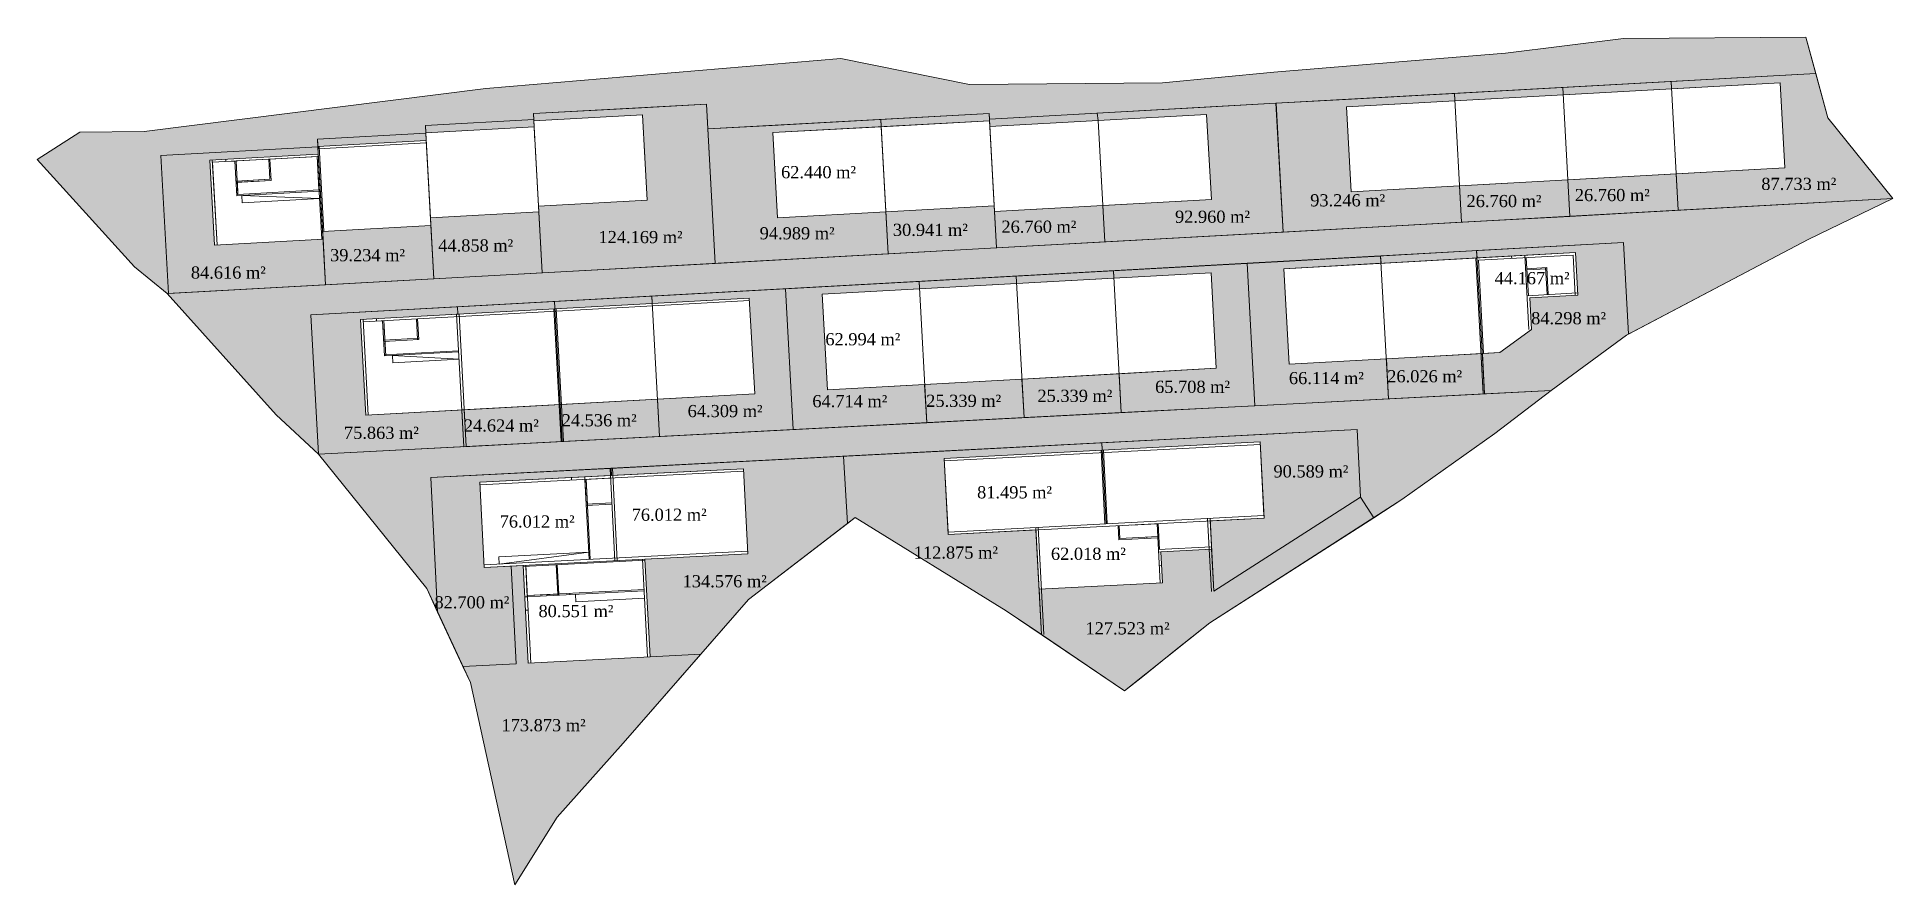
# Model space of a CAD drawing. Header units: metres. Extents: x 566568 to 566720, y 4178531 to 4178600.
import ezdxf

# ---------------------------------------------------------------- set-up
doc = ezdxf.new("R2010")
doc.units = ezdxf.units.M
doc.layers.get('0').update_dxf_attribs({"color": 5, "lineweight": 0})
for name, color, linetype, lineweight in [('@HAT', 18, 'Continuous', 0), ('BAHÇE', 9, 'Continuous', 0), ('DEGER', 5, 'Continuous', 0)]:
    doc.layers.add(name, color=color, linetype=linetype, lineweight=lineweight)
doc.styles.get("Standard").update_dxf_attribs({"font": 'times.ttf'})

msp = doc.modelspace()

# ---------------------------------------------------------------- hatches: boundary and pattern name
at = {"layer": '@HAT'}
for points in [[(566578.26, 4178579.3), (566578.38, 4178579.31), (566577.76, 4178590.66), (566590.66, 4178591.37), (566590.62, 4178592), (566599.53, 4178592.49), (566599.5, 4178593.12), (566608.4, 4178593.61), (566608.38, 4178594.09), (566622.6, 4178594.87), (566622.71, 4178592.84), (566645.82, 4178594.11), (566645.85, 4178593.64), (566669.39, 4178594.94), (566713.77, 4178597.38), (566712.95, 4178600.38), (566697.97, 4178600.26), (566688.28, 4178599.07), (566679.51, 4178598.35), (566669.23, 4178597.49), (566660.09, 4178596.62), (566644.22, 4178596.5), (566633.63, 4178598.63), (566604.45, 4178596.17), (566576.39, 4178592.62), (566571.09, 4178592.58), (566567.58, 4178590.33), (566575.58, 4178581.51)], [(566578.26, 4178579.3), (566720.11, 4178587.12), (566713.15, 4178583.75), (566698.39, 4178575.98), (566697.98, 4178583.49), (566590.08, 4178577.55), (566590.71, 4178566.1), (566587.22, 4178569.33)], [(566590.71, 4178566.1), (566692.03, 4178571.35), (566687.4, 4178567.81), (566679.76, 4178562.37), (566677.44, 4178560.88), (566676.36, 4178562.57), (566676.07, 4178568.12), (566599.93, 4178564.18), (566600.5, 4178553.13), (566599.61, 4178555.07)]]:
    msp.add_hatch(color=256, dxfattribs=at).paths.add_polyline_path(points)
at = {"layer": 'BAHÇE'}
for points in [[(566684.07, 4178595.75), (566684.1, 4178595.15), (566675.2, 4178594.66), (566675.58, 4178587.67), (566702.3, 4178589.14), (566702.47, 4178586.15), (566670.01, 4178584.36), (566669.39, 4178594.94), (566713.77, 4178597.38), (566714.77, 4178593.74), (566720.11, 4178587.12), (566702.47, 4178586.15), (566702.3, 4178589.14), (566711.23, 4178589.63), (566710.84, 4178596.62), (566684.1, 4178595.15)], [(566608.38, 4178594.09), (566608.41, 4178593.49), (566617.34, 4178593.98), (566617.72, 4178586.99), (566608.79, 4178586.5), (566609.1, 4178581), (566623.32, 4178581.78), (566622.6, 4178594.87)], [(566622.71, 4178592.84), (566645.82, 4178594.11), (566645.85, 4178593.64), (566654.72, 4178594.13), (566663.65, 4178594.62), (566669.39, 4178594.94), (566670.01, 4178584.36), (566646.43, 4178583.06), (566646.27, 4178586.05), (566664.1, 4178587.04), (566663.71, 4178594.02), (566645.88, 4178593.04), (566645.85, 4178593.51), (566628.04, 4178592.53), (566628.43, 4178585.54), (566637.33, 4178586.03), (566646.24, 4178586.52), (566646.43, 4178583.06), (566623.32, 4178581.78)], [(566590.62, 4178592), (566599.53, 4178592.49), (566599.56, 4178591.89), (566590.66, 4178591.4)], [(566599.5, 4178593.12), (566599.53, 4178592.52), (566608.44, 4178593.01), (566608.4, 4178593.61)], [(566591.28, 4178580.02), (566591.08, 4178583.78), (566582.17, 4178583.29), (566581.79, 4178590.28), (566590.69, 4178590.77), (566590.66, 4178591.37), (566577.76, 4178590.66), (566578.38, 4178579.31)], [(566599.91, 4178585.53), (566608.82, 4178586.02), (566609.1, 4178581), (566600.19, 4178580.51)], [(566591.04, 4178584.41), (566591.08, 4178583.78), (566591.28, 4178580.02), (566600.19, 4178580.51), (566599.95, 4178584.9)], [(566667.03, 4178581.79), (566697.98, 4178583.49), (566698.39, 4178575.98), (566698.21, 4178575.89), (566692.03, 4178571.35), (566678.66, 4178570.66), (566678.48, 4178573.93), (566687.8, 4178574.45), (566690.4, 4178576.36), (566690.26, 4178578.94), (566694.21, 4178579.16), (566694.02, 4178582.67), (566670.06, 4178581.35), (566670.49, 4178573.49), (566678.48, 4178573.93), (566678.66, 4178570.66), (566667.67, 4178570.09)], [(566629.09, 4178579.7), (566667.03, 4178581.79), (566667.67, 4178570.09), (566648.7, 4178569.11), (566648.52, 4178572.28), (566664.5, 4178573.16), (566664.07, 4178581.02), (566632.11, 4178579.26), (566632.55, 4178571.4), (566648.52, 4178572.28), (566648.7, 4178569.11), (566629.72, 4178568.12)], [(566602.13, 4178578.21), (566610.11, 4178578.65), (566618.1, 4178579.09), (566629.09, 4178579.7), (566629.72, 4178568.12), (566602.86, 4178566.73), (566602.69, 4178569.76), (566626.56, 4178571.07), (566626.12, 4178578.93), (566602.16, 4178577.61)], [(566602.86, 4178566.73), (566590.71, 4178566.1), (566590.08, 4178577.55), (566602.13, 4178578.21), (566602.16, 4178577.61), (566594.17, 4178577.17), (566594.6, 4178569.31), (566602.69, 4178569.76)], [(566655.1, 4178567.03), (566676.07, 4178568.12), (566676.36, 4178562.57), (566664.3, 4178554.84), (566664, 4178560.62), (566668.43, 4178560.85), (566668.11, 4178567.11), (566655.13, 4178566.43)], [(566655.1, 4178567.03), (566642.11, 4178566.36), (566633.86, 4178565.93), (566634.18, 4178560.41), (566634.81, 4178560.9), (566647.23, 4178553.22), (566650.13, 4178551.27), (566649.68, 4178559.88), (566642.47, 4178559.5), (566642.14, 4178565.76), (566655.13, 4178566.43)], [(566602.57, 4178548.65), (566606.96, 4178548.88), (566606.54, 4178556.91), (566604.32, 4178556.8), (566603.96, 4178563.79), (566614.7, 4178564.34), (566614.67, 4178564.94), (566599.93, 4178564.18), (566600.5, 4178553.13)], [(566614.67, 4178564.94), (566633.86, 4178565.93), (566634.18, 4178560.41), (566626.05, 4178554.17), (566622.14, 4178549.68), (566617.96, 4178549.45), (566617.54, 4178557.48), (566626.01, 4178557.92), (566625.65, 4178564.91), (566614.7, 4178564.34)], [(566676.36, 4178562.57), (566677.44, 4178560.88), (566663.97, 4178552.25), (566656.97, 4178546.65), (566650.13, 4178551.27), (566649.93, 4178555.02), (566660.08, 4178555.54), (566659.95, 4178558.07), (566664.12, 4178558.29), (566664.3, 4178554.84)], [(566606.54, 4178556.91), (566607.54, 4178556.96), (566607.95, 4178548.93), (566617.96, 4178549.45), (566622.14, 4178549.68), (566615.75, 4178542.35), (566610.33, 4178536.28), (566606.85, 4178530.7), (566603.19, 4178547.33), (566602.57, 4178548.65), (566606.96, 4178548.88)]]:
    msp.add_hatch(color=256, dxfattribs=at).paths.add_polyline_path(points)

# ---------------------------------------------------------------- linework, layer by layer
for p, q in [((566675.13, 4178595.25), (566713.77, 4178597.38)), ((566702.47, 4178586.15), (566701.88, 4178596.73)), ((566675.13, 4178595.25), (566669.39, 4178594.94)), ((566675.2, 4178594.66), (566710.84, 4178596.62)), ((566684.65, 4178585.16), (566684.07, 4178595.75)), ((566693.56, 4178585.65), (566692.98, 4178596.24)), ((566701.92, 4178596.13), (566710.84, 4178596.62)), ((566608.38, 4178594.09), (566617.27, 4178594.58)), ((566608.5, 4178591.81), (566608.38, 4178594.09)), ((566617.27, 4178594.58), (566622.6, 4178594.87)), ((566622.6, 4178594.87), (566623.32, 4178581.78)), ((566636.91, 4178593.62), (566628.01, 4178593.13)), ((566636.91, 4178593.62), (566645.82, 4178594.11)), ((566637.53, 4178582.57), (566636.92, 4178593.62)), ((566646.43, 4178583.06), (566645.82, 4178594.11)), ((566645.85, 4178593.64), (566654.72, 4178594.13)), ((566654.72, 4178594.13), (566663.65, 4178594.62)), ((566663.65, 4178594.62), (566669.39, 4178594.94)), ((566669.42, 4178594.94), (566670.01, 4178584.36)), ((566590.62, 4178592), (566599.53, 4178592.49)), ((566599.5, 4178593.12), (566608.4, 4178593.61)), ((566599.59, 4178591.41), (566599.5, 4178593.12)), ((566628.01, 4178593.13), (566622.71, 4178592.84)), ((566655.34, 4178583.55), (566654.79, 4178593.53)), ((566590.66, 4178591.37), (566577.76, 4178590.66)), ((566577.76, 4178590.66), (566578.38, 4178579.31)), ((566590.7, 4178590.57), (566582, 4178590.09)), ((566590.98, 4178583.77), (566590.6, 4178590.56)), ((566590.67, 4178591.2), (566590.62, 4178592)), ((566590.67, 4178591.2), (566599.57, 4178591.69)), ((566591.14, 4178584.41), (566590.76, 4178591.4)), ((566609.1, 4178581), (566608.55, 4178590.98)), ((566617.72, 4178586.99), (566617.47, 4178591.48)), ((566628.43, 4178585.54), (566628.07, 4178592.06)), ((566581.98, 4178590.29), (566582.37, 4178583.3)), ((566583.08, 4178590.35), (566583.09, 4178590.15)), ((566583.88, 4178589.44), (566583.98, 4178589.45)), ((566584.09, 4178587.45), (566583.94, 4178590.2)), ((566586.71, 4178588.7), (566586.62, 4178590.34)), ((566586.82, 4178588.6), (566586.72, 4178590.35)), ((566591.28, 4178580.02), (566590.73, 4178590)), ((566600.19, 4178580.51), (566599.64, 4178590.49)), ((566583.93, 4178588.54), (566586.71, 4178588.7)), ((566583.94, 4178588.44), (566586.82, 4178588.6)), ((566583.99, 4178587.55), (566584.09, 4178587.55)), ((566584, 4178587.35), (566590.76, 4178587.72)), ((566584.09, 4178587.45), (566590.75, 4178587.82)), ((566584.41, 4178587.37), (566584.44, 4178586.77)), ((566584.41, 4178587.37), (566590.79, 4178587.12)), ((566584.44, 4178586.77), (566590.79, 4178587.12)), ((566697.98, 4178583.49), (566686, 4178582.83)), ((566698.39, 4178575.98), (566697.98, 4178583.49)), ((566664.03, 4178581.62), (566656.04, 4178581.18)), ((566664.03, 4178581.62), (566670.02, 4178581.95)), ((566667.67, 4178570.09), (566667.03, 4178581.79)), ((566670.02, 4178581.95), (566686, 4178582.83)), ((566678.01, 4178582.39), (566678.66, 4178570.66)), ((566685.83, 4178582.22), (566686.45, 4178571.06)), ((566685.9, 4178582.83), (566686.55, 4178571.06)), ((566694.02, 4178582.67), (566686.03, 4178582.23)), ((566688.78, 4178582.19), (566688.77, 4178582.39)), ((566690.2, 4178576.35), (566689.87, 4178582.45)), ((566690.15, 4178579.13), (566689.98, 4178582.25)), ((566690.03, 4178581.35), (566691.67, 4178581.44)), ((566691.69, 4178579.22), (566691.57, 4178581.44)), ((566694.01, 4178579.15), (566693.83, 4178582.46)), ((566694.02, 4178582.67), (566694.21, 4178579.16)), ((566694.21, 4178579.16), (566694.02, 4178582.67)), ((566656.04, 4178581.18), (566632.08, 4178579.86)), ((566640.71, 4178568.69), (566640.07, 4178580.3)), ((566648.7, 4178569.11), (566648.06, 4178580.74)), ((566656.69, 4178569.52), (566656.04, 4178581.18)), ((566664.5, 4178573.16), (566664.07, 4178581.02)), ((566670.06, 4178581.35), (566670.49, 4178573.49)), ((566690.03, 4178581.25), (566691.68, 4178581.34)), ((566590.08, 4178577.55), (566626.09, 4178579.53)), ((566594.17, 4178577.17), (566626.12, 4178578.93)), ((566594.38, 4178576.98), (566626.13, 4178578.73)), ((566610.75, 4178567.14), (566610.11, 4178578.65)), ((566618.74, 4178567.56), (566618.1, 4178579.09)), ((566626.09, 4178579.53), (566632.08, 4178579.86)), ((566626.56, 4178571.07), (566626.12, 4178578.93)), ((566626.12, 4178578.93), (566626.56, 4178571.07)), ((566626.12, 4178578.93), (566626.56, 4178571.07)), ((566632.11, 4178579.26), (566632.55, 4178571.4)), ((566694.2, 4178579.36), (566690.05, 4178579.13)), ((566594.8, 4178569.32), (566594.37, 4178577.18)), ((566595.48, 4178577.04), (566595.47, 4178577.24)), ((566595.48, 4178577.04), (566595.98, 4178577.07)), ((566595.98, 4178577.07), (566596.14, 4178574.18)), ((566596.14, 4178574.18), (566595.98, 4178577.07)), ((566596.24, 4178574.18), (566596.08, 4178577.08)), ((566598.85, 4178575.53), (566598.76, 4178577.23)), ((566598.95, 4178575.53), (566598.86, 4178577.23)), ((566602.26, 4178577.62), (566602.06, 4178577.61)), ((566602.66, 4178566.72), (566602.06, 4178577.61)), ((566602.16, 4178577.61), (566602.13, 4178578.21)), ((566602.86, 4178566.73), (566602.26, 4178577.62)), ((566610.65, 4178567.14), (566610.05, 4178578.05)), ((566610.85, 4178567.15), (566610.25, 4178578.06)), ((566596.02, 4178576.37), (566596.12, 4178576.38)), ((566596.07, 4178575.47), (566598.95, 4178575.63)), ((566596.08, 4178575.37), (566598.95, 4178575.53)), ((566687.8, 4178574.45), (566690.4, 4178576.36)), ((566596.09, 4178575.17), (566596.19, 4178575.18)), ((566596.14, 4178574.28), (566602.22, 4178574.61)), ((566596.14, 4178574.18), (566602.23, 4178574.51)), ((566596.78, 4178574.21), (566602.26, 4178573.91)), ((566596.81, 4178573.61), (566602.26, 4178573.91)), ((566686.47, 4178574.37), (566687.8, 4178574.45)), ((566686.47, 4178574.37), (566686.47, 4178574.37)), ((566642.11, 4178566.36), (566668.08, 4178567.71)), ((566668.08, 4178567.71), (566676.07, 4178568.12)), ((566676.36, 4178562.57), (566676.07, 4178568.12)), ((566625.62, 4178565.51), (566642.11, 4178566.36)), ((566642.16, 4178565.56), (566668.12, 4178566.91)), ((566655.34, 4178560.37), (566655.03, 4178566.43)), ((566655.54, 4178560.38), (566655.23, 4178566.44)), ((566599.93, 4178564.18), (566625.62, 4178565.51)), ((566603.97, 4178563.59), (566625.66, 4178564.71)), ((566615.06, 4178557.35), (566614.67, 4178564.94)), ((566615.26, 4178557.36), (566614.87, 4178564.95)), ((566633.86, 4178565.93), (566634.18, 4178560.41)), ((566600.5, 4178553.13), (566599.93, 4178564.18)), ((566611.5, 4178564.18), (566611.51, 4178563.98)), ((566612.6, 4178564.23), (566612.72, 4178561.94)), ((566612.71, 4178564.04), (566612.82, 4178561.95)), ((566612.71, 4178564.04), (566613.05, 4178557.45)), ((566612.67, 4178562.89), (566612.77, 4178562.9)), ((566612.72, 4178561.99), (566614.82, 4178562.1)), ((566612.72, 4178561.89), (566614.82, 4178562)), ((566664.3, 4178554.84), (566676.36, 4178562.57)), ((566676.36, 4178562.57), (566677.44, 4178560.88)), ((566612.77, 4178560.99), (566612.87, 4178561)), ((566668.42, 4178561.05), (566642.46, 4178559.7)), ((566668.43, 4178560.85), (566642.47, 4178559.5)), ((566650.33, 4178551.28), (566649.87, 4178560.09)), ((566656.43, 4178560.22), (566656.49, 4178559.07)), ((566656.53, 4178560.23), (566656.58, 4178559.18)), ((566659.63, 4178560.39), (566657.53, 4178560.28)), ((566659.88, 4178555.53), (566659.63, 4178560.39)), ((566659.84, 4178558.27), (566659.73, 4178560.4)), ((566664.1, 4178554.83), (566663.79, 4178560.81)), ((566659.69, 4178559.24), (566656.49, 4178559.07)), ((566659.69, 4178559.34), (566656.58, 4178559.18)), ((566658.79, 4178559.19), (566658.79, 4178559.29)), ((566659.8, 4178559.17), (566659.7, 4178559.16)), ((566626, 4178558.12), (566604.31, 4178557)), ((566626.01, 4178557.92), (566604.32, 4178556.8)), ((566612.92, 4178558.04), (566605.52, 4178557.66)), ((566605.55, 4178557.06), (566605.52, 4178557.66)), ((566612.92, 4178558.04), (566605.55, 4178557.06)), ((566617.55, 4178557.38), (566607.54, 4178556.86)), ((566610.47, 4178554.61), (566610.34, 4178557.01)), ((566617.54, 4178557.48), (566626.01, 4178557.92)), ((566664.11, 4178558.49), (566659.74, 4178558.26)), ((566659.95, 4178558.07), (566659.75, 4178558.06)), ((566664.12, 4178558.29), (566659.95, 4178558.07)), ((566660.08, 4178555.54), (566659.95, 4178558.07)), ((566660.08, 4178555.54), (566649.93, 4178555.02)), ((566660.01, 4178556.97), (566659.81, 4178556.96)), ((566607.87, 4178554.38), (566607.67, 4178554.37)), ((566607.87, 4178554.48), (566617.47, 4178554.97)), ((566609.47, 4178554.56), (566609.47, 4178554.46)), ((566610.37, 4178554.61), (566610.37, 4178554.51)), ((566610.47, 4178554.61), (566610.47, 4178554.51)), ((566611.37, 4178554.66), (566611.37, 4178554.56)), ((566611.83, 4178554.58), (566611.87, 4178553.98)), ((566611.87, 4178553.98), (566617.51, 4178554.28)), ((566607.73, 4178553.27), (566607.93, 4178553.28)), ((566617.96, 4178549.45), (566622.14, 4178549.68))]:
    msp.add_line(p, q)
msp.add_lwpolyline([(566675.58, 4178587.67), (566711.23, 4178589.63), (566710.84, 4178596.62), (566675.2, 4178594.66), (566675.58, 4178587.67)])
for points in [[(566567.58, 4178590.33, 0), (566575.58, 4178581.51, 0), (566578.26, 4178579.3, 0), (566720.11, 4178587.12, 0), (566714.77, 4178593.74, 0), (566712.95, 4178600.38, 0), (566697.97, 4178600.26, 0), (566688.28, 4178599.07, 0), (566679.51, 4178598.35, 0), (566669.23, 4178597.49, 0), (566660.09, 4178596.62, 0), (566644.22, 4178596.5, 0), (566633.63, 4178598.63, 0), (566604.45, 4178596.17, 0), (566576.39, 4178592.62, 0), (566571.09, 4178592.58, 0), (566567.58, 4178590.33, 0)], [(566702.3, 4178589.14, 0), (566711.23, 4178589.63, 0), (566710.84, 4178596.62, 0), (566701.92, 4178596.13, 0), (566701.88, 4178596.73, 0), (566713.77, 4178597.38, 0), (566714.77, 4178593.74, 0), (566720.11, 4178587.12, 0), (566702.47, 4178586.15, 0), (566702.3, 4178589.14, 0)], [(566669.39, 4178594.94, 0), (566684.07, 4178595.75, 0), (566684.1, 4178595.15, 0), (566675.2, 4178594.66, 0), (566675.58, 4178587.67, 0), (566684.49, 4178588.16, 0), (566684.65, 4178585.16, 0), (566670.01, 4178584.36, 0), (566669.39, 4178594.94, 0)], [(566608.41, 4178593.49, 0), (566617.34, 4178593.98, 0), (566617.72, 4178586.99, 0), (566608.79, 4178586.5, 0), (566608.41, 4178593.49, 0)], [(566636.92, 4178593.62, 0), (566622.71, 4178592.84, 0), (566623.32, 4178581.78, 0), (566637.53, 4178582.57, 0), (566637.33, 4178586.03, 0), (566628.43, 4178585.54, 0), (566628.04, 4178592.53, 0), (566636.95, 4178593.02, 0), (566636.92, 4178593.62, 0)], [(566655.17, 4178586.54, 0), (566664.1, 4178587.04, 0), (566663.71, 4178594.02, 0), (566654.79, 4178593.53, 0), (566654.72, 4178594.13, 0), (566669.39, 4178594.94, 0), (566670.01, 4178584.36, 0), (566655.34, 4178583.55, 0), (566655.17, 4178586.54, 0)], [(566654.79, 4178593.53, 0), (566663.71, 4178594.02, 0), (566664.1, 4178587.04, 0), (566655.17, 4178586.54, 0), (566654.79, 4178593.53, 0)], [(566599.53, 4178592.52, 0), (566608.44, 4178593.01, 0), (566608.82, 4178586.02, 0), (566599.91, 4178585.53, 0), (566599.53, 4178592.52, 0)], [(566636.95, 4178593.02, 0), (566628.04, 4178592.53, 0), (566628.43, 4178585.54, 0), (566637.33, 4178586.03, 0), (566636.95, 4178593.02, 0)], [(566636.95, 4178593.02, 0), (566645.85, 4178593.51, 0), (566646.24, 4178586.52, 0), (566637.33, 4178586.03, 0), (566636.95, 4178593.02, 0)], [(566645.88, 4178593.04, 0), (566654.79, 4178593.53, 0), (566655.17, 4178586.54, 0), (566646.27, 4178586.05, 0), (566645.88, 4178593.04, 0)], [(566582.17, 4178583.29, 0), (566591.08, 4178583.78, 0), (566590.69, 4178590.77, 0), (566581.79, 4178590.28, 0), (566582.17, 4178583.29, 0)], [(566586.72, 4178590.35, 0), (566590.6, 4178590.56, 0), (566590.75, 4178587.82, 0), (566584.09, 4178587.45, 0), (566584.04, 4178588.45, 0), (566586.82, 4178588.6, 0), (566586.72, 4178590.35, 0)], [(566590.66, 4178591.4, 0), (566599.56, 4178591.89, 0), (566599.95, 4178584.9, 0), (566591.04, 4178584.41, 0), (566590.66, 4178591.4, 0)], [(566583.94, 4178590.2, 0), (566586.62, 4178590.34, 0), (566586.71, 4178588.7, 0), (566584.03, 4178588.55, 0), (566583.94, 4178590.2, 0)], [(566693.4, 4178588.65, 0), (566702.3, 4178589.14, 0), (566702.47, 4178586.15, 0), (566693.56, 4178585.65, 0), (566693.4, 4178588.65, 0)], [(566684.49, 4178588.16, 0), (566693.4, 4178588.65, 0), (566693.56, 4178585.65, 0), (566684.65, 4178585.16, 0), (566684.49, 4178588.16, 0)], [(566578.26, 4178579.3, 0), (566587.22, 4178569.33, 0), (566590.71, 4178566.1, 0), (566692.03, 4178571.35, 0), (566698.21, 4178575.89, 0), (566713.15, 4178583.75, 0), (566720.11, 4178587.12, 0), (566578.26, 4178579.3, 0)], [(566637.33, 4178586.03, 0), (566646.24, 4178586.52, 0), (566646.43, 4178583.06, 0), (566637.53, 4178582.57, 0), (566637.33, 4178586.03, 0)], [(566646.27, 4178586.05, 0), (566655.17, 4178586.54, 0), (566655.34, 4178583.55, 0), (566646.43, 4178583.06, 0), (566646.27, 4178586.05, 0)], [(566686.55, 4178571.06, 0), (566692.03, 4178571.35, 0), (566698.21, 4178575.89, 0), (566698.39, 4178575.98, 0), (566697.98, 4178583.49, 0), (566685.9, 4178582.83, 0), (566685.93, 4178582.23, 0), (566694.02, 4178582.67, 0), (566694.21, 4178579.16, 0), (566690.26, 4178578.94, 0), (566690.4, 4178576.36, 0), (566687.8, 4178574.45, 0), (566686.37, 4178574.37, 0), (566686.55, 4178571.06, 0)], [(566656.04, 4178581.18, 0), (566667.03, 4178581.79, 0), (566667.67, 4178570.09, 0), (566656.69, 4178569.52, 0), (566656.51, 4178572.72, 0), (566664.5, 4178573.16, 0), (566664.07, 4178581.02, 0), (566656.08, 4178580.58, 0), (566656.04, 4178581.18, 0)], [(566678.48, 4178573.93, 0), (566670.49, 4178573.49, 0), (566670.06, 4178581.35, 0), (566678.04, 4178581.79, 0), (566678.01, 4178582.39, 0), (566667.03, 4178581.79, 0), (566667.67, 4178570.09, 0), (566678.66, 4178570.66, 0), (566678.48, 4178573.93, 0)], [(566640.1, 4178579.7, 0), (566640.07, 4178580.3, 0), (566629.09, 4178579.7, 0), (566629.72, 4178568.12, 0), (566640.71, 4178568.69, 0), (566640.53, 4178571.84, 0), (566632.55, 4178571.4, 0), (566632.11, 4178579.26, 0), (566640.1, 4178579.7, 0)], [(566594.17, 4178577.17, 0), (566626.12, 4178578.93, 0), (566626.56, 4178571.07, 0), (566594.6, 4178569.31, 0), (566594.17, 4178577.17, 0)], [(566618.1, 4178579.09, 0), (566618.13, 4178578.49, 0), (566626.12, 4178578.93, 0), (566626.56, 4178571.07, 0), (566618.57, 4178570.63, 0), (566618.74, 4178567.56, 0), (566629.72, 4178568.12, 0), (566629.09, 4178579.7, 0), (566618.1, 4178579.09, 0)], [(566686.37, 4178574.37, 0), (566678.48, 4178573.93, 0), (566678.66, 4178570.66, 0), (566686.55, 4178571.06, 0), (566686.37, 4178574.37, 0)], [(566648.52, 4178572.28, 0), (566640.53, 4178571.84, 0), (566640.71, 4178568.69, 0), (566648.7, 4178569.11, 0), (566648.52, 4178572.28, 0)], [(566648.52, 4178572.28, 0), (566656.51, 4178572.72, 0), (566656.69, 4178569.52, 0), (566648.7, 4178569.11, 0), (566648.52, 4178572.28, 0)], [(566590.71, 4178566.1, 0), (566599.61, 4178555.07, 0), (566603.19, 4178547.33, 0), (566606.85, 4178530.7, 0), (566610.33, 4178536.28, 0), (566615.75, 4178542.35, 0), (566626.05, 4178554.17, 0), (566634.81, 4178560.9, 0), (566647.23, 4178553.22, 0), (566656.97, 4178546.65, 0), (566658.32, 4178547.73, 0), (566661.21, 4178550.04, 0), (566663.97, 4178552.25, 0), (566679.76, 4178562.37, 0), (566687.4, 4178567.81, 0), (566692.03, 4178571.35, 0), (566590.71, 4178566.1, 0)], [(566602.49, 4178569.75, 0), (566610.58, 4178570.19, 0), (566610.75, 4178567.14, 0), (566602.66, 4178566.72, 0), (566602.49, 4178569.75, 0)], [(566610.58, 4178570.19, 0), (566618.57, 4178570.63, 0), (566618.74, 4178567.56, 0), (566610.75, 4178567.14, 0), (566610.58, 4178570.19, 0)]]:
    msp.add_polyline3d(points, close=True)
for points in [[(566663.71, 4178594.02, 0), (566664.1, 4178587.04, 0)], [(566582, 4178590.09, 0), (566582.37, 4178583.3, 0)], [(566583.09, 4178590.15, 0), (566583.84, 4178590.19, 0), (566584, 4178587.35, 0)], [(566584, 4178587.35, 0), (566583.84, 4178590.19, 0)], [(566670.06, 4178581.35, 0), (566686.03, 4178582.23, 0)], [(566686.47, 4178574.37, 0), (566686.04, 4178582.04, 0), (566693.83, 4178582.46, 0)], [(566690.03, 4178581.35, 0), (566691.67, 4178581.44, 0)], [(566691.79, 4178579.22, 0), (566691.67, 4178581.44, 0)], [(566656.08, 4178580.58, 0), (566632.11, 4178579.26, 0), (566632.11, 4178579.26, 0), (566632.55, 4178571.4, 0), (566656.51, 4178572.72, 0)], [(566656.51, 4178572.72, 0), (566664.5, 4178573.16, 0), (566664.07, 4178581.02, 0), (566656.08, 4178580.58, 0)], [(566629.72, 4178568.12, 0), (566629.09, 4178579.7, 0)], [(566694.21, 4178579.16, 0), (566690.26, 4178578.94, 0)], [(566690.4, 4178576.36, 0), (566690.26, 4178578.94, 0)], [(566590.71, 4178566.1, 0), (566590.08, 4178577.55, 0)], [(566594.6, 4178569.31, 0), (566594.17, 4178577.17, 0)], [(566596.81, 4178573.61, 0), (566596.78, 4178574.21, 0)], [(566670.49, 4178573.49, 0), (566686.47, 4178574.37, 0)], [(566687.8, 4178574.45, 0), (566686.47, 4178574.37, 0)], [(566594.6, 4178569.31, 0), (566626.56, 4178571.07, 0)], [(566642.14, 4178565.76, 0), (566668.11, 4178567.11, 0)], [(566655.44, 4178560.37, 0), (566655.1, 4178567.03, 0)], [(566668.42, 4178561.05, 0), (566668.11, 4178567.11, 0)], [(566603.96, 4178563.79, 0), (566625.65, 4178564.91, 0)], [(566614.8, 4178564.35, 0), (566614.77, 4178564.95, 0)], [(566626.01, 4178557.92, 0), (566625.65, 4178564.91, 0)], [(566642.46, 4178559.7, 0), (566642.14, 4178565.76, 0)], [(566604.32, 4178556.8, 0), (566603.96, 4178563.79, 0)], [(566614.71, 4178564.14, 0), (566612.61, 4178564.03, 0), (566612.95, 4178557.44, 0)], [(566650.13, 4178551.27, 0), (566649.67, 4178560.08, 0)], [(566664.3, 4178554.84, 0), (566663.99, 4178560.82, 0)], [(566617.76, 4178549.44, 0), (566617.34, 4178557.47, 0)], [(566617.96, 4178549.45, 0), (566617.54, 4178557.48, 0)], [(566606.96, 4178548.88, 0), (566606.54, 4178556.91, 0)], [(566607.95, 4178548.93, 0), (566607.54, 4178556.96, 0)], [(566608.15, 4178548.94, 0), (566607.74, 4178556.97, 0)], [(566607.74, 4178556.87, 0), (566607.87, 4178554.38, 0), (566617.48, 4178554.87, 0)], [(566607.87, 4178554.48, 0), (566610.37, 4178554.61, 0), (566610.24, 4178557, 0)], [(566607.95, 4178548.93, 0), (566617.96, 4178549.45, 0)], [(566602.57, 4178548.65, 0), (566606.96, 4178548.88, 0)]]:
    msp.add_polyline3d(points)
at = {"layer": '@HAT'}
for points in [[(566578.26, 4178579.3, 0), (566578.38, 4178579.31, 0), (566577.76, 4178590.66, 0), (566590.66, 4178591.37, 0), (566590.62, 4178592, 0), (566599.53, 4178592.49, 0), (566599.5, 4178593.12, 0), (566608.4, 4178593.61, 0), (566608.38, 4178594.09, 0), (566622.6, 4178594.87, 0), (566622.71, 4178592.84, 0), (566645.82, 4178594.11, 0), (566645.85, 4178593.64, 0), (566669.39, 4178594.94, 0), (566713.77, 4178597.38, 0), (566712.95, 4178600.38, 0), (566697.97, 4178600.26, 0), (566688.28, 4178599.07, 0), (566679.51, 4178598.35, 0), (566669.23, 4178597.49, 0), (566660.09, 4178596.62, 0), (566644.22, 4178596.5, 0), (566633.63, 4178598.63, 0), (566604.45, 4178596.17, 0), (566576.39, 4178592.62, 0), (566571.09, 4178592.58, 0), (566567.58, 4178590.33, 0), (566575.58, 4178581.51, 0), (566578.26, 4178579.3, 0)], [(566578.26, 4178579.3, 0), (566720.11, 4178587.12, 0), (566713.15, 4178583.75, 0), (566698.39, 4178575.98, 0), (566697.98, 4178583.49, 0), (566590.08, 4178577.55, 0), (566590.71, 4178566.1, 0), (566587.22, 4178569.33, 0), (566578.26, 4178579.3, 0)], [(566590.71, 4178566.1, 0), (566692.03, 4178571.35, 0), (566687.4, 4178567.81, 0), (566679.76, 4178562.37, 0), (566677.44, 4178560.88, 0), (566676.36, 4178562.57, 0), (566676.07, 4178568.12, 0), (566599.93, 4178564.18, 0), (566600.5, 4178553.13, 0), (566599.61, 4178555.07, 0), (566590.71, 4178566.1, 0)]]:
    msp.add_polyline3d(points, close=True, dxfattribs=at)
at = {"layer": 'BAHÇE'}
for points in [[(566684.07, 4178595.75, 0), (566684.1, 4178595.15, 0), (566675.2, 4178594.66, 0), (566675.58, 4178587.67, 0), (566702.3, 4178589.14, 0), (566702.47, 4178586.15, 0), (566670.01, 4178584.36, 0), (566669.39, 4178594.94, 0), (566713.77, 4178597.38, 0), (566714.77, 4178593.74, 0), (566720.11, 4178587.12, 0), (566702.47, 4178586.15, 0), (566702.3, 4178589.14, 0), (566711.23, 4178589.63, 0), (566710.84, 4178596.62, 0), (566684.1, 4178595.15, 0), (566684.07, 4178595.75, 0)], [(566608.38, 4178594.09, 0), (566608.41, 4178593.49, 0), (566617.34, 4178593.98, 0), (566617.72, 4178586.99, 0), (566608.79, 4178586.5, 0), (566609.1, 4178581, 0), (566623.32, 4178581.78, 0), (566622.6, 4178594.87, 0), (566608.38, 4178594.09, 0)], [(566622.71, 4178592.84, 0), (566645.82, 4178594.11, 0), (566645.85, 4178593.64, 0), (566654.72, 4178594.13, 0), (566663.65, 4178594.62, 0), (566669.39, 4178594.94, 0), (566670.01, 4178584.36, 0), (566646.43, 4178583.06, 0), (566646.27, 4178586.05, 0), (566664.1, 4178587.04, 0), (566663.71, 4178594.02, 0), (566645.88, 4178593.04, 0), (566645.85, 4178593.51, 0), (566628.04, 4178592.53, 0), (566628.43, 4178585.54, 0), (566637.33, 4178586.03, 0), (566646.24, 4178586.52, 0), (566646.43, 4178583.06, 0), (566623.32, 4178581.78, 0), (566622.71, 4178592.84, 0)], [(566636.92, 4178593.62, 0), (566622.71, 4178592.84, 0), (566623.32, 4178581.78, 0), (566637.53, 4178582.57, 0), (566637.33, 4178586.03, 0), (566628.43, 4178585.54, 0), (566628.04, 4178592.53, 0), (566636.95, 4178593.02, 0), (566636.92, 4178593.62, 0)], [(566590.62, 4178592, 0), (566599.53, 4178592.49, 0), (566599.56, 4178591.89, 0), (566590.66, 4178591.4, 0), (566590.62, 4178592, 0)], [(566599.5, 4178593.12, 0), (566599.53, 4178592.52, 0), (566608.44, 4178593.01, 0), (566608.4, 4178593.61, 0), (566599.5, 4178593.12, 0)], [(566591.28, 4178580.02, 0), (566591.08, 4178583.78, 0), (566582.17, 4178583.29, 0), (566581.79, 4178590.28, 0), (566590.69, 4178590.77, 0), (566590.66, 4178591.37, 0), (566577.76, 4178590.66, 0), (566578.38, 4178579.31, 0), (566591.28, 4178580.02, 0)], [(566599.91, 4178585.53, 0), (566608.82, 4178586.02, 0), (566609.1, 4178581, 0), (566600.19, 4178580.51, 0), (566599.91, 4178585.53, 0)], [(566591.04, 4178584.41, 0), (566591.08, 4178583.78, 0), (566591.28, 4178580.02, 0), (566600.19, 4178580.51, 0), (566599.95, 4178584.9, 0), (566591.04, 4178584.41, 0)], [(566667.03, 4178581.79, 0), (566697.98, 4178583.49, 0), (566698.39, 4178575.98, 0), (566698.21, 4178575.89, 0), (566692.03, 4178571.35, 0), (566678.66, 4178570.66, 0), (566678.48, 4178573.93, 0), (566687.8, 4178574.45, 0), (566690.4, 4178576.36, 0), (566690.26, 4178578.94, 0), (566694.21, 4178579.16, 0), (566694.02, 4178582.67, 0), (566670.06, 4178581.35, 0), (566670.49, 4178573.49, 0), (566678.48, 4178573.93, 0), (566678.66, 4178570.66, 0), (566667.67, 4178570.09, 0), (566667.03, 4178581.79, 0)], [(566629.09, 4178579.7, 0), (566667.03, 4178581.79, 0), (566667.67, 4178570.09, 0), (566648.7, 4178569.11, 0), (566648.52, 4178572.28, 0), (566664.5, 4178573.16, 0), (566664.07, 4178581.02, 0), (566632.11, 4178579.26, 0), (566632.55, 4178571.4, 0), (566648.52, 4178572.28, 0), (566648.7, 4178569.11, 0), (566629.72, 4178568.12, 0), (566629.09, 4178579.7, 0)], [(566602.13, 4178578.21, 0), (566610.11, 4178578.65, 0), (566618.1, 4178579.09, 0), (566629.09, 4178579.7, 0), (566629.72, 4178568.12, 0), (566602.86, 4178566.73, 0), (566602.69, 4178569.76, 0), (566626.56, 4178571.07, 0), (566626.12, 4178578.93, 0), (566602.16, 4178577.61, 0), (566602.13, 4178578.21, 0)], [(566602.86, 4178566.73, 0), (566590.71, 4178566.1, 0), (566590.08, 4178577.55, 0), (566602.13, 4178578.21, 0), (566602.16, 4178577.61, 0), (566594.17, 4178577.17, 0), (566594.6, 4178569.31, 0), (566602.69, 4178569.76, 0), (566602.86, 4178566.73, 0)], [(566602.69, 4178569.76, 0), (566610.58, 4178570.19, 0), (566610.75, 4178567.14, 0), (566602.86, 4178566.73, 0), (566602.69, 4178569.76, 0)], [(566655.1, 4178567.03, 0), (566676.07, 4178568.12, 0), (566676.36, 4178562.57, 0), (566664.3, 4178554.84, 0), (566664, 4178560.62, 0), (566668.43, 4178560.85, 0), (566668.11, 4178567.11, 0), (566655.13, 4178566.43, 0), (566655.1, 4178567.03, 0)], [(566655.1, 4178567.03, 0), (566642.11, 4178566.36, 0), (566633.86, 4178565.93, 0), (566634.18, 4178560.41, 0), (566634.81, 4178560.9, 0), (566647.23, 4178553.22, 0), (566650.13, 4178551.27, 0), (566649.68, 4178559.88, 0), (566642.47, 4178559.5, 0), (566642.14, 4178565.76, 0), (566655.13, 4178566.43, 0), (566655.1, 4178567.03, 0)], [(566602.57, 4178548.65, 0), (566606.96, 4178548.88, 0), (566606.54, 4178556.91, 0), (566604.32, 4178556.8, 0), (566603.96, 4178563.79, 0), (566614.7, 4178564.34, 0), (566614.67, 4178564.94, 0), (566599.93, 4178564.18, 0), (566600.5, 4178553.13, 0), (566602.57, 4178548.65, 0)], [(566614.67, 4178564.94, 0), (566633.86, 4178565.93, 0), (566634.18, 4178560.41, 0), (566626.05, 4178554.17, 0), (566622.14, 4178549.68, 0), (566617.96, 4178549.45, 0), (566617.54, 4178557.48, 0), (566626.01, 4178557.92, 0), (566625.65, 4178564.91, 0), (566614.7, 4178564.34, 0), (566614.67, 4178564.94, 0)], [(566676.36, 4178562.57, 0), (566677.44, 4178560.88, 0), (566663.97, 4178552.25, 0), (566656.97, 4178546.65, 0), (566650.13, 4178551.27, 0), (566649.93, 4178555.02, 0), (566660.08, 4178555.54, 0), (566659.95, 4178558.07, 0), (566664.12, 4178558.29, 0), (566664.3, 4178554.84, 0), (566676.36, 4178562.57, 0)], [(566606.54, 4178556.91, 0), (566607.54, 4178556.96, 0), (566607.95, 4178548.93, 0), (566617.96, 4178549.45, 0), (566622.14, 4178549.68, 0), (566615.75, 4178542.35, 0), (566610.33, 4178536.28, 0), (566606.85, 4178530.7, 0), (566603.19, 4178547.33, 0), (566602.57, 4178548.65, 0), (566606.96, 4178548.88, 0), (566606.54, 4178556.91, 0)]]:
    msp.add_polyline3d(points, close=True, dxfattribs=at)

# ---------------------------------------------------------------- texts
at = {"layer": 'DEGER'}
for s, p in [('62.440 m²', (566628.73, 4178588.78)), ('26.760 m²', (566693.97, 4178586.9)), ('87.733 m²', (566709.3, 4178587.82)), ('92.960 m²', (566661.11, 4178585.12)), ('93.246 m²', (566672.22, 4178586.47)), ('26.760 m²', (566685.07, 4178586.41)), ('124.169 m²', (566613.72, 4178583.45)), ('94.989 m²', (566626.97, 4178583.76)), ('30.941 m²', (566637.92, 4178584.04)), ('26.760 m²', (566646.84, 4178584.3)), ('39.234 m²', (566591.66, 4178581.96)), ('44.858 m²', (566600.55, 4178582.76)), ('84.616 m²', (566580.22, 4178580.53)), ('44.167 m²', (566687.38, 4178580.07)), ('84.298 m²', (566690.38, 4178576.78)), ('62.994 m²', (566632.37, 4178575.05)), ('66.114 m²', (566670.47, 4178571.86)), ('26.026 m²', (566678.55, 4178572.01)), ('64.714 m²', (566631.3, 4178569.96)), ('25.339 m²', (566640.66, 4178569.99)), ('25.339 m²', (566649.8, 4178570.4)), ('65.708 m²', (566659.47, 4178571.14)), ('24.536 m²', (566610.7, 4178568.39)), ('64.309 m²', (566621.05, 4178569.15)), ('75.863 m²', (566592.8, 4178567.36)), ('24.624 m²', (566602.66, 4178567.96)), ('90.589 m²', (566669.2, 4178564.19)), ('81.495 m²', (566644.84, 4178562.47)), ('76.012 m²', (566616.45, 4178560.63)), ('76.012 m²', (566605.6, 4178560.07)), ('112.875 m²', (566639.64, 4178557.52)), ('62.018 m²', (566650.91, 4178557.42)), ('134.576 m²', (566620.64, 4178555.16)), ('82.700 m²', (566600.24, 4178553.43)), ('80.551 m²', (566608.79, 4178552.71)), ('127.523 m²', (566653.75, 4178551.29)), ('173.873 m²', (566605.75, 4178543.33))]:
    msp.add_text(s, height=1, dxfattribs=at).set_placement(p)

doc.saveas('drawing.dxf')
